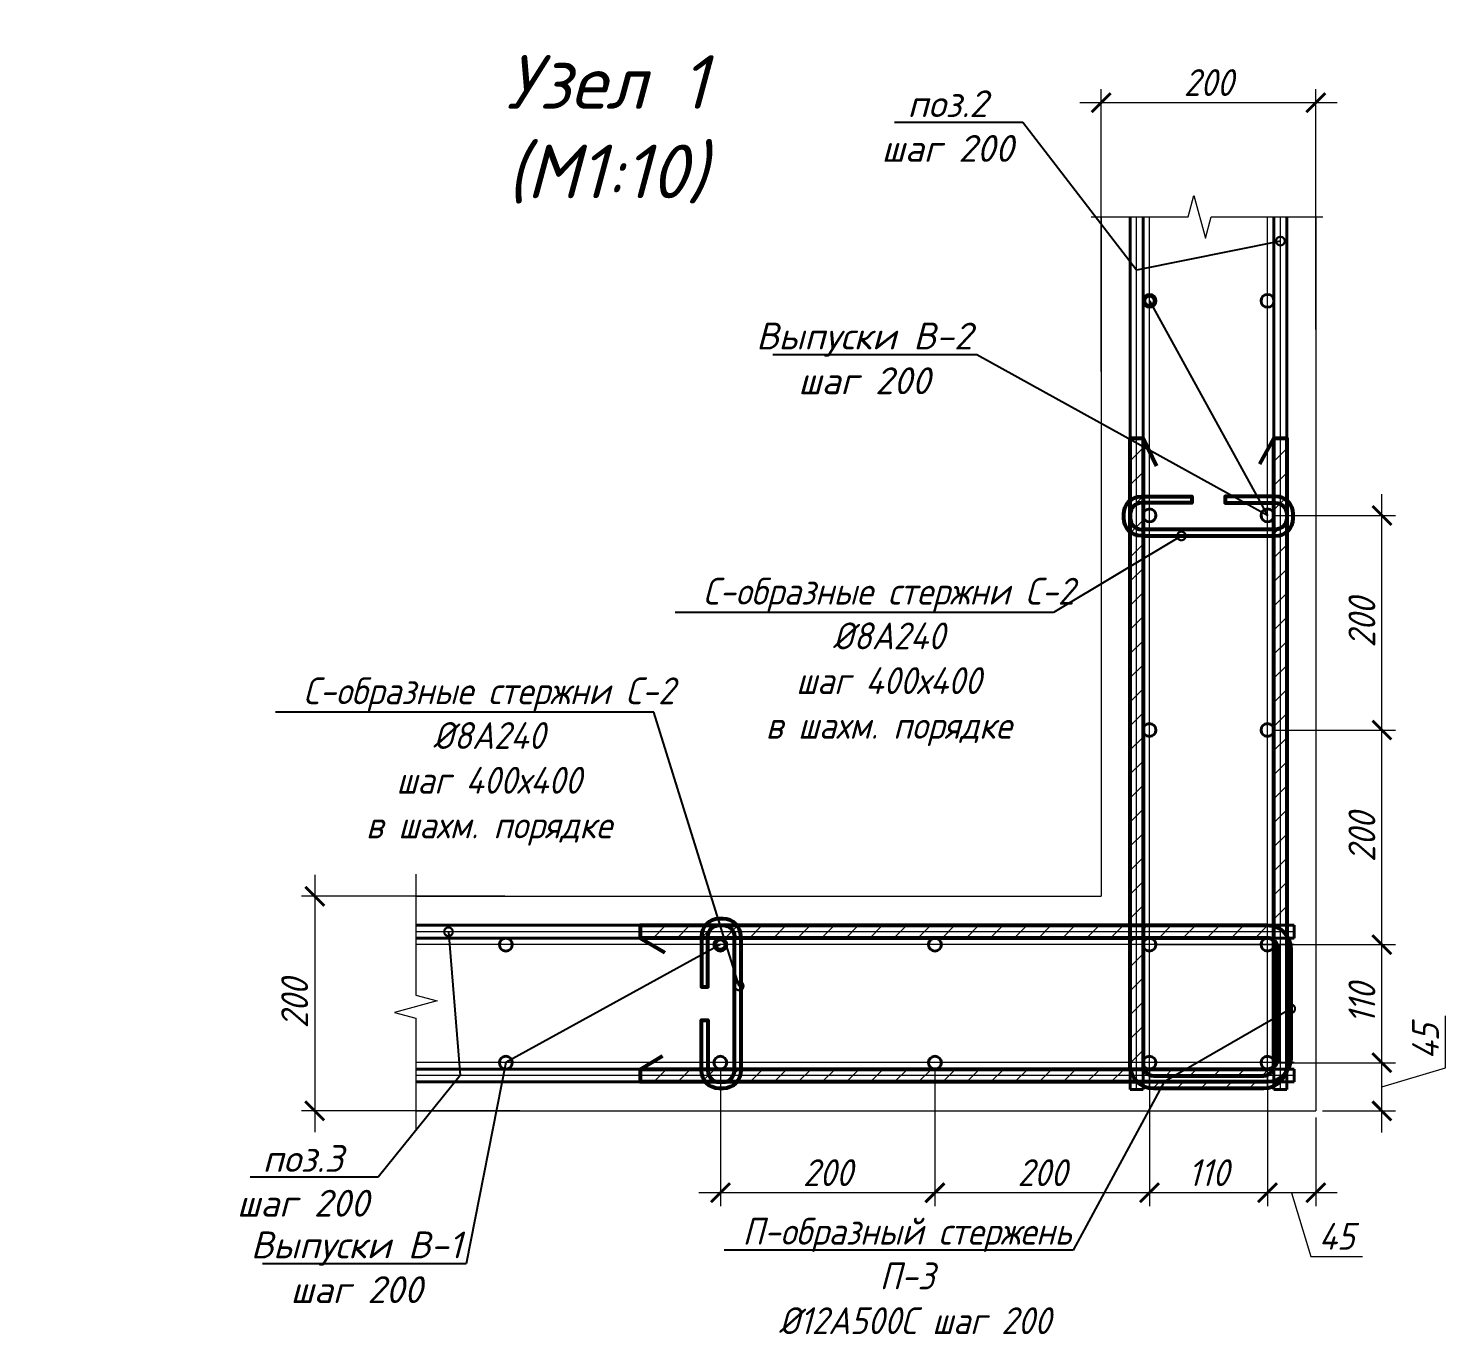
# Model space of a CAD drawing. Header units: millimetres. Extents: x 504091 to 2165846, y 135022 to 442887.
# Drawn here: x 1296245 to 1297566, y 236514 to 237739 of the extents above; entities that cross this region are included whole.
import ezdxf
from ezdxf import colors
from ezdxf.entities.mleader import LeaderData, LeaderLine
from ezdxf.math import Vec2, Vec3

# ---------------------------------------------------------------- set-up
doc = ezdxf.new("R2010")
doc.units = ezdxf.units.MM
doc.layers.get('Defpoints').update_dxf_attribs({"color": 255})
doc.layers.add('!Defpoints', color=255, linetype='Continuous', lineweight=5, plot=False)
doc.layers.add('PDF _Геометрия', color=7, linetype='Continuous')
doc.layers.add('SGRAND', color=7, linetype='Continuous')
for name, color, linetype, lineweight in [('Арматура 12', 26, 'Continuous', 50), ('Монолит тонкий', 204, 'Continuous', 9), ('Размер', 7, 'Continuous', 13), ('Размеры КР', 164, 'Continuous', 9)]:
    doc.layers.add(name, color=color, linetype=linetype, lineweight=lineweight)
doc.styles.add('GOST 2.304_new', font='isocpeur.ttf', dxfattribs={"width": 0.9, "oblique": 15})
doc.dimstyles.new('SPDS 1_10', dxfattribs={"dimscale": 10, "dimtxt": 2.5, "dimasz": 1.77, "dimexe": 1.25, "dimexo": 0.625, "dimtad": 1, "dimdec": 0, "dimrnd": 0.001, "dimtxsty": 'GOST 2.304_new', "dimblk": 'ARCHTICK', "dimcen": 2.5, "dimdle": 2, "dimclrt": 256, "dimadec": 0, "dimazin": 2, "dimtfac": 0.75, "dimtdec": 0, "dimtmove": 1, "dimatfit": 3, "dimfxl": 0, "dimtolj": 1, "dimlwd": 9, "dimlwe": 9, "dimarcsym": 0})

# ---------------------------------------------------------------- blocks, each defined once
blk = doc.blocks.new('_DotSmall')
at = {"color": 0, "linetype": 'ByBlock', "lineweight": 35, "const_width": 0.5}
blk.add_lwpolyline([(-0.0625, 0, 1), (0.0625, 0, 1)], format="xyb", close=True, dxfattribs=at)
blk = doc.blocks.new('_ArchTick')
at = {"color": 0, "linetype": 'ByBlock', "const_width": 0.15}
blk.add_lwpolyline([(-0.5, -0.5), (0.5, 0.5)], dxfattribs=at)
blk = doc.blocks.new('*D2975')
at = {"layer": 'Defpoints', "color": 0, "lineweight": 20, "transparency": 16777216}
for p in [(1297399.9, 236775.2), (1297506.6, 236775.2), (1297444.9, 236730.2)]:
    blk.add_point(p, dxfattribs=at)
at = {"layer": 'Размеры КР', "color": 0, "lineweight": 9, "transparency": 16777216}
for p, q in [((1297566, 236770.5), (1297566, 236819)), ((1297506.6, 236710.2), (1297506.6, 236795.2)), ((1297406.1, 236775.2), (1297519.1, 236775.2)), ((1297506.6, 236752.7), (1297566, 236770.5)), ((1297451.1, 236730.2), (1297519.1, 236730.2))]:
    blk.add_line(p, q, dxfattribs=at)
at = {"layer": 'Размеры КР', "color": 0, "lineweight": 9, "transparency": 16777216, "xscale": 17.7, "yscale": 17.7, "zscale": 17.7}
for p, rotation in [((1297506.6, 236775.2), 90), ((1297506.6, 236730.2), 270)]:
    blk.add_blockref('_ArchTick', p, dxfattribs=dict(at, rotation=rotation))
at = {"layer": 'Размеры КР', "lineweight": 20, "transparency": 16777216, "insert": (1297547.2, 236794.8), "char_height": 25, "attachment_point": 5, "rotation": 90, "style": 'GOST 2.304_new'}
blk.add_mtext('\\A1;45', dxfattribs=at)
blk = doc.blocks.new('*D2976')
at = {"layer": 'Defpoints', "color": 0, "lineweight": 20, "transparency": 16777216}
for p in [(1297289.9, 236885.2), (1297506.6, 236885.2), (1297399.9, 236775.2)]:
    blk.add_point(p, dxfattribs=at)
at = {"layer": 'Размеры КР', "color": 0, "lineweight": 9, "transparency": 16777216}
for p, q in [((1297506.6, 236755.2), (1297506.6, 236905.2)), ((1297296.1, 236885.2), (1297519.1, 236885.2)), ((1297406.1, 236775.2), (1297519.1, 236775.2))]:
    blk.add_line(p, q, dxfattribs=at)
at = {"layer": 'Размеры КР', "color": 0, "lineweight": 9, "transparency": 16777216, "xscale": 17.7, "yscale": 17.7, "zscale": 17.7}
for p, rotation in [((1297506.6, 236885.2), 90), ((1297506.6, 236775.2), 270)]:
    blk.add_blockref('_ArchTick', p, dxfattribs=dict(at, rotation=rotation))
at = {"layer": 'Размеры КР', "lineweight": 20, "transparency": 16777216, "insert": (1297487.9, 236830.2), "char_height": 25, "attachment_point": 5, "rotation": 90, "style": 'GOST 2.304_new'}
blk.add_mtext('\\A1;110', dxfattribs=at)
blk = doc.blocks.new('*D2977')
at = {"layer": 'Defpoints', "color": 0, "lineweight": 20, "transparency": 16777216}
for p in [(1297399.9, 237085.2), (1297506.6, 237085.2), (1297289.9, 236885.2)]:
    blk.add_point(p, dxfattribs=at)
at = {"layer": 'Размеры КР', "color": 0, "lineweight": 9, "transparency": 16777216}
for p, q in [((1297506.6, 236865.2), (1297506.6, 237105.2)), ((1297406.2, 237085.2), (1297519.1, 237085.2)), ((1297296.1, 236885.2), (1297519.1, 236885.2))]:
    blk.add_line(p, q, dxfattribs=at)
at = {"layer": 'Размеры КР', "color": 0, "lineweight": 9, "transparency": 16777216, "xscale": 17.7, "yscale": 17.7, "zscale": 17.7}
for p, rotation in [((1297506.6, 237085.2), 90), ((1297506.6, 236885.2), 270)]:
    blk.add_blockref('_ArchTick', p, dxfattribs=dict(at, rotation=rotation))
at = {"layer": 'Размеры КР', "lineweight": 20, "transparency": 16777216, "insert": (1297487.9, 236985.2), "char_height": 25, "attachment_point": 5, "rotation": 90, "style": 'GOST 2.304_new'}
blk.add_mtext('\\A1;200', dxfattribs=at)
blk = doc.blocks.new('*D2978')
at = {"layer": 'Defpoints', "color": 0, "lineweight": 20, "transparency": 16777216}
for p in [(1297399.9, 237285.2), (1297506.6, 237285.2), (1297399.9, 237085.2)]:
    blk.add_point(p, dxfattribs=at)
at = {"layer": 'Размеры КР', "color": 0, "lineweight": 9, "transparency": 16777216}
for p, q in [((1297506.6, 237065.2), (1297506.6, 237305.2)), ((1297406.2, 237285.2), (1297519.1, 237285.2)), ((1297406.2, 237085.2), (1297519.1, 237085.2))]:
    blk.add_line(p, q, dxfattribs=at)
at = {"layer": 'Размеры КР', "color": 0, "lineweight": 9, "transparency": 16777216, "xscale": 17.7, "yscale": 17.7, "zscale": 17.7}
for p, rotation in [((1297506.6, 237285.2), 90), ((1297506.6, 237085.2), 270)]:
    blk.add_blockref('_ArchTick', p, dxfattribs=dict(at, rotation=rotation))
at = {"layer": 'Размеры КР', "lineweight": 20, "transparency": 16777216, "insert": (1297487.9, 237185.2), "char_height": 25, "attachment_point": 5, "rotation": 90, "style": 'GOST 2.304_new'}
blk.add_mtext('\\A1;200', dxfattribs=at)
blk = doc.blocks.new('*D2979')
at = {"layer": 'Defpoints', "color": 0, "lineweight": 20, "transparency": 16777216}
for p in [(1297399.9, 236775.2), (1297444.9, 236730.2), (1297399.9, 236654)]:
    blk.add_point(p, dxfattribs=at)
at = {"layer": 'Размеры КР', "color": 0, "lineweight": 9, "transparency": 16777216}
for p, q in [((1297399.9, 236769), (1297399.9, 236641.5)), ((1297444.9, 236724), (1297444.9, 236641.5)), ((1297464.9, 236654), (1297379.9, 236654)), ((1297422.4, 236654), (1297440.2, 236594.6)), ((1297440.2, 236594.6), (1297488.6, 236594.6))]:
    blk.add_line(p, q, dxfattribs=at)
at = {"layer": 'Размеры КР', "color": 0, "lineweight": 9, "transparency": 16777216, "xscale": 17.7, "yscale": 17.7, "zscale": 17.7, "rotation": 180}
blk.add_blockref('_ArchTick', (1297399.9, 236654), dxfattribs=at)
at = {"layer": 'Размеры КР', "color": 0, "lineweight": 9, "transparency": 16777216, "xscale": 17.7, "yscale": 17.7, "zscale": 17.7}
blk.add_blockref('_ArchTick', (1297444.9, 236654), dxfattribs=at)
at = {"layer": 'Размеры КР', "lineweight": 20, "transparency": 16777216, "insert": (1297464.4, 236613.4), "char_height": 25, "attachment_point": 5, "style": 'GOST 2.304_new'}
blk.add_mtext('\\A1;45', dxfattribs=at)
blk = doc.blocks.new('*D2980')
at = {"layer": 'Defpoints', "color": 0, "lineweight": 20, "transparency": 16777216}
for p in [(1297289.9, 236775.2), (1297399.9, 236775.2), (1297289.9, 236654)]:
    blk.add_point(p, dxfattribs=at)
at = {"layer": 'Размеры КР', "color": 0, "lineweight": 9, "transparency": 16777216}
for p, q in [((1297289.9, 236769), (1297289.9, 236641.5)), ((1297399.9, 236769), (1297399.9, 236641.5)), ((1297419.9, 236654), (1297269.9, 236654))]:
    blk.add_line(p, q, dxfattribs=at)
at = {"layer": 'Размеры КР', "color": 0, "lineweight": 9, "transparency": 16777216, "xscale": 17.7, "yscale": 17.7, "zscale": 17.7, "rotation": 180}
blk.add_blockref('_ArchTick', (1297289.9, 236654), dxfattribs=at)
at = {"layer": 'Размеры КР', "color": 0, "lineweight": 9, "transparency": 16777216, "xscale": 17.7, "yscale": 17.7, "zscale": 17.7}
blk.add_blockref('_ArchTick', (1297399.9, 236654), dxfattribs=at)
at = {"layer": 'Размеры КР', "lineweight": 20, "transparency": 16777216, "insert": (1297344.9, 236672.7), "char_height": 25, "attachment_point": 5, "style": 'GOST 2.304_new'}
blk.add_mtext('\\A1;110', dxfattribs=at)
blk = doc.blocks.new('*D2981')
at = {"layer": 'Defpoints', "color": 0, "lineweight": 20, "transparency": 16777216}
for p in [(1297089.9, 236775.2), (1297289.9, 236775.2), (1297089.9, 236654)]:
    blk.add_point(p, dxfattribs=at)
at = {"layer": 'Размеры КР', "color": 0, "lineweight": 9, "transparency": 16777216}
for p, q in [((1297089.9, 236769), (1297089.9, 236641.5)), ((1297289.9, 236769), (1297289.9, 236641.5)), ((1297309.9, 236654), (1297069.9, 236654))]:
    blk.add_line(p, q, dxfattribs=at)
at = {"layer": 'Размеры КР', "color": 0, "lineweight": 9, "transparency": 16777216, "xscale": 17.7, "yscale": 17.7, "zscale": 17.7, "rotation": 180}
blk.add_blockref('_ArchTick', (1297089.9, 236654), dxfattribs=at)
at = {"layer": 'Размеры КР', "color": 0, "lineweight": 9, "transparency": 16777216, "xscale": 17.7, "yscale": 17.7, "zscale": 17.7}
blk.add_blockref('_ArchTick', (1297289.9, 236654), dxfattribs=at)
at = {"layer": 'Размеры КР', "lineweight": 20, "transparency": 16777216, "insert": (1297189.9, 236672.7), "char_height": 25, "attachment_point": 5, "style": 'GOST 2.304_new'}
blk.add_mtext('\\A1;200', dxfattribs=at)
blk = doc.blocks.new('*D2982')
at = {"layer": 'Defpoints', "color": 0, "lineweight": 20, "transparency": 16777216}
for p in [(1296889.9, 236775.2), (1297089.9, 236775.2), (1296889.9, 236654)]:
    blk.add_point(p, dxfattribs=at)
at = {"layer": 'Размеры КР', "color": 0, "lineweight": 9, "transparency": 16777216}
for p, q in [((1296889.9, 236769), (1296889.9, 236641.5)), ((1297089.9, 236769), (1297089.9, 236641.5)), ((1297109.9, 236654), (1296869.9, 236654))]:
    blk.add_line(p, q, dxfattribs=at)
at = {"layer": 'Размеры КР', "color": 0, "lineweight": 9, "transparency": 16777216, "xscale": 17.7, "yscale": 17.7, "zscale": 17.7, "rotation": 180}
blk.add_blockref('_ArchTick', (1296889.9, 236654), dxfattribs=at)
at = {"layer": 'Размеры КР', "color": 0, "lineweight": 9, "transparency": 16777216, "xscale": 17.7, "yscale": 17.7, "zscale": 17.7}
blk.add_blockref('_ArchTick', (1297089.9, 236654), dxfattribs=at)
at = {"layer": 'Размеры КР', "lineweight": 20, "transparency": 16777216, "insert": (1296989.9, 236672.7), "char_height": 25, "attachment_point": 5, "style": 'GOST 2.304_new'}
blk.add_mtext('\\A1;200', dxfattribs=at)
blk = doc.blocks.new('*D2983')
at = {"layer": 'Defpoints', "color": 0, "lineweight": 20, "transparency": 16777216}
for p in [(1297444.9, 237670), (1297444.9, 237452.2), (1297244.9, 237413.2)]:
    blk.add_point(p, dxfattribs=at)
at = {"layer": 'Размеры КР', "color": 0, "lineweight": 9, "transparency": 16777216}
for p, q in [((1297244.9, 237419.5), (1297244.9, 237682.5)), ((1297444.9, 237458.4), (1297444.9, 237682.5)), ((1297224.9, 237670), (1297464.9, 237670))]:
    blk.add_line(p, q, dxfattribs=at)
at = {"layer": 'Размеры КР', "color": 0, "lineweight": 9, "transparency": 16777216, "xscale": 17.7, "yscale": 17.7, "zscale": 17.7, "rotation": 180}
blk.add_blockref('_ArchTick', (1297244.9, 237670), dxfattribs=at)
at = {"layer": 'Размеры КР', "color": 0, "lineweight": 9, "transparency": 16777216, "xscale": 17.7, "yscale": 17.7, "zscale": 17.7}
blk.add_blockref('_ArchTick', (1297444.9, 237670), dxfattribs=at)
at = {"layer": 'Размеры КР', "lineweight": 20, "transparency": 16777216, "insert": (1297344.9, 237688.7), "char_height": 25, "attachment_point": 5, "style": 'GOST 2.304_new'}
blk.add_mtext('\\A1;200', dxfattribs=at)
blk = doc.blocks.new('*D2984')
at = {"layer": 'Defpoints', "color": 0, "lineweight": 20, "transparency": 16777216}
for p in [(1296695.1, 236930.3), (1296511.8, 236730.3), (1296709.2, 236730.3)]:
    blk.add_point(p, dxfattribs=at)
at = {"layer": 'Размеры КР', "color": 0, "lineweight": 9, "transparency": 16777216}
for p, q in [((1296511.8, 236950.3), (1296511.8, 236710.3)), ((1296688.9, 236930.3), (1296499.3, 236930.3)), ((1296702.9, 236730.3), (1296499.3, 236730.3))]:
    blk.add_line(p, q, dxfattribs=at)
at = {"layer": 'Размеры КР', "color": 0, "lineweight": 9, "transparency": 16777216, "xscale": 17.7, "yscale": 17.7, "zscale": 17.7}
for p, rotation in [((1296511.8, 236930.3), 90), ((1296511.8, 236730.3), 270)]:
    blk.add_blockref('_ArchTick', p, dxfattribs=dict(at, rotation=rotation))
at = {"layer": 'Размеры КР', "lineweight": 20, "transparency": 16777216, "insert": (1296493, 236830.3), "char_height": 25, "attachment_point": 5, "rotation": 90, "style": 'GOST 2.304_new'}
blk.add_mtext('\\A1;200', dxfattribs=at)

msp = doc.modelspace()

# ---------------------------------------------------------------- hatches: boundary and pattern name
at = {"layer": 'SGRAND', "lineweight": 20}
h = msp.add_hatch(dxfattribs=at)
h.set_pattern_fill('ANSI31', color=256, scale=5)
h.set_pattern_definition([(45, (392052.038, -2940.684), (-11.22532015, 11.22532015), [])])
edge = h.paths.add_edge_path()
edge.add_arc((1297399.7134, 236881.4038), 9.9, 360, 450)
edge.add_line((1297399.7134, 236891.3038), (1296815.5113, 236891.3038))
edge.add_line((1296815.5113, 236891.3038), (1296815.5113, 236903.3038))
edge.add_line((1296815.5113, 236903.3038), (1297399.7134, 236903.3038))
edge.add_arc((1297399.7134, 236881.4038), 21.9, 0, 90, ccw=False)
edge.add_line((1297421.6134, 236881.4038), (1297421.6134, 236779.1361))
edge.add_arc((1297399.7134, 236779.1361), 21.9, -90, 0, ccw=False)
edge.add_line((1297399.7134, 236757.2361), (1296815.5113, 236757.2361))
edge.add_line((1296815.5113, 236757.2361), (1296815.5113, 236769.2361))
edge.add_line((1296815.5113, 236769.2361), (1297399.7134, 236769.2361))
edge.add_arc((1297399.7134, 236779.1361), 9.9, 270, 360)
edge.add_line((1297409.6134, 236779.1361), (1297409.6134, 236881.4038))
edge = h.paths.add_edge_path()
edge.add_arc((1297396.0724, 236772.9421), 9.9, 270, 360)
edge.add_line((1297405.9724, 236772.9421), (1297405.9724, 237357.1442))
edge.add_line((1297405.9724, 237357.1442), (1297417.9724, 237357.1442))
edge.add_line((1297417.9724, 237357.1442), (1297417.9724, 236772.9421))
edge.add_arc((1297396.0724, 236772.9421), 21.9, 270, 360, ccw=False)
edge.add_line((1297396.0724, 236751.0421), (1297293.8047, 236751.0421))
edge.add_arc((1297293.8047, 236772.9421), 21.9, 180, 270, ccw=False)
edge.add_line((1297271.9047, 236772.9421), (1297271.9047, 237357.1442))
edge.add_line((1297271.9047, 237357.1442), (1297283.9047, 237357.1442))
edge.add_line((1297283.9047, 237357.1442), (1297283.9047, 236772.9421))
edge.add_arc((1297293.8047, 236772.9421), 9.9, 180, 270)
edge.add_line((1297293.8047, 236763.0421), (1297396.0724, 236763.0421))

# ---------------------------------------------------------------- linework, layer by layer
at = {"layer": '!Defpoints', "lineweight": 15, "ltscale": 100}
for p, q in [((1297277.8802, 236750.2496), (1297277.9463, 237563.4204)), ((1297289.8802, 236750.2487), (1297289.9463, 237563.4204)), ((1297399.8802, 236750.2397), (1297399.9463, 237563.4204)), ((1297411.8802, 236750.2388), (1297411.9463, 237563.4204)), ((1297424.8786, 236897.2361), (1296605.8558, 236897.2361)), ((1297424.8786, 236885.2361), (1296605.8558, 236885.2361)), ((1297424.8786, 236775.2361), (1296605.8558, 236775.2361)), ((1297424.8786, 236763.2361), (1296605.8558, 236763.2361))]:
    msp.add_line(p, q, dxfattribs=at)
at = {"layer": 'PDF _Геометрия', "lineweight": 9}
for points in [[(1297235.6347, 237563.4204), (1297325.9148, 237563.4204), (1297331.2045, 237583.5216), (1297341.9957, 237543.5307), (1297347.2855, 237563.4204), (1297451.3505, 237563.4204)], [(1296605.8558, 236950.8596), (1296605.8558, 236838.0882), (1296625.957, 236832.7984), (1296585.9661, 236822.0072), (1296605.8558, 236816.7174), (1296605.8558, 236712.6524)]]:
    msp.add_lwpolyline(points, dxfattribs=at)
at = {"layer": 'Арматура 12', "lineweight": 53, "ltscale": 20}
for p, q in [((1297283.9047, 237357.1442), (1297296.5289, 237331.6126)), ((1297405.9724, 237357.1442), (1297392.4239, 237333.0434)), ((1297283.9221, 237266.0991), (1297405.4221, 237266.0892)), ((1297405.4226, 237272.0892), (1297283.9226, 237272.0991)), ((1296815.5113, 236891.3038), (1296838.0503, 236877.8385)), ((1296903.0287, 236769.7361), (1296903.0287, 236891.2361)), ((1296909.0287, 236891.2361), (1296909.0287, 236769.7361)), ((1296815.5113, 236769.2361), (1296835.8494, 236781.6595))]:
    msp.add_line(p, q, dxfattribs=at)
for points in [[(1297396.0724, 236763.0421, 0.414213562), (1297405.9724, 236772.9421), (1297405.9724, 237357.1442), (1297417.9724, 237357.1442), (1297417.9724, 236772.9421, -0.414213562), (1297396.0724, 236751.0421), (1297293.8047, 236751.0421, -0.414213562), (1297271.9047, 236772.9421), (1297271.9047, 237357.1442), (1297283.9047, 237357.1442), (1297283.9047, 236772.9421, 0.414213562), (1297293.8047, 236763.0421)], [(1297409.6134, 236881.4038, 0.414213562), (1297399.7134, 236891.3038), (1296815.5113, 236891.3038), (1296815.5113, 236903.3038), (1297399.7134, 236903.3038, -0.414213562), (1297421.6134, 236881.4038), (1297421.6134, 236779.1361, -0.414213562), (1297399.7134, 236757.2361), (1296815.5113, 236757.2361), (1296815.5113, 236769.2361), (1297399.7134, 236769.2361, 0.414213562), (1297409.6134, 236779.1361)]]:
    msp.add_lwpolyline(points, format="xyb", close=True, dxfattribs=at)
for points in [[(1297284.1783, 237266.099), (1297282.4221, 237266.0992, -0.414213562), (1297265.9235, 237282.6005), (1297265.9238, 237286.4458, -0.414213562), (1297282.4251, 237302.9445), (1297329.355, 237302.9406), (1297329.3545, 237296.9406), (1297282.4246, 237296.9445, 0.414213562), (1297271.9238, 237286.4453), (1297271.9235, 237282.6, 0.414213562), (1297282.4226, 237272.0992), (1297284.1787, 237272.099)], [(1297405.666, 237266.0892), (1297407.4221, 237266.089, 0.414213562), (1297423.9235, 237282.5877), (1297423.9238, 237286.433, 0.414213562), (1297407.4251, 237302.9343), (1297360.4952, 237302.9381), (1297360.4947, 237296.9381), (1297407.4246, 237296.9343, -0.414213562), (1297417.9238, 237286.4335), (1297417.9235, 237282.5882, -0.414213562), (1297407.4226, 237272.089), (1297405.6665, 237272.0892)], [(1296909.0287, 236890.9799), (1296909.0287, 236892.7361, 0.414213562), (1296892.5287, 236909.2361), (1296888.6834, 236909.2361, 0.414213562), (1296872.1834, 236892.7361), (1296872.1834, 236845.8062), (1296878.1834, 236845.8062), (1296878.1834, 236892.7361, -0.414213562), (1296888.6834, 236903.2361), (1296892.5287, 236903.2361, -0.414213562), (1296903.0287, 236892.7361), (1296903.0287, 236890.9799)], [(1296909.0287, 236769.4922), (1296909.0287, 236767.7361, -0.414213562), (1296892.5287, 236751.2361), (1296888.6834, 236751.2361, -0.414213562), (1296872.1834, 236767.7361), (1296872.1834, 236814.666), (1296878.1834, 236814.666), (1296878.1834, 236767.7361, 0.414213562), (1296888.6834, 236757.2361), (1296892.5287, 236757.2361, 0.414213562), (1296903.0287, 236767.7361), (1296903.0287, 236769.4922)]]:
    msp.add_lwpolyline(points, format="xyb", dxfattribs=at)
at = {"layer": 'Монолит тонкий', "lineweight": 15, "ltscale": 100}
for p, q in [((1297244.8786, 237563.4204), (1297244.8786, 236930.2523)), ((1297444.8786, 237563.4204), (1297444.8786, 236730.2361)), ((1296605.8558, 236930.3042), (1297244.8786, 236930.2523)), ((1296605.8558, 236730.3042), (1297444.8786, 236730.2361))]:
    msp.add_line(p, q, dxfattribs=at)
at = {"layer": 'Размеры КР', "lineweight": 40}
for p, q in [((1297271.8802, 236750.2501), (1297271.9463, 237563.4204)), ((1297283.8802, 236750.2492), (1297283.9463, 237563.4204)), ((1297405.8802, 236750.2392), (1297405.9463, 237563.4204)), ((1297417.8802, 236750.2383), (1297417.9463, 237563.4204)), ((1297424.8786, 236903.2361), (1296605.8558, 236903.2361)), ((1297424.8786, 236891.2361), (1297424.8786, 236903.2361)), ((1297424.8786, 236891.2361), (1296605.8558, 236891.2361)), ((1297424.8786, 236769.2361), (1296605.8558, 236769.2361)), ((1297424.8786, 236757.2361), (1297424.8786, 236769.2361)), ((1297424.8786, 236757.2361), (1296605.8558, 236757.2361)), ((1297271.8802, 236750.2501), (1297283.8802, 236750.2492)), ((1297405.8802, 236750.2392), (1297417.8802, 236750.2383))]:
    msp.add_line(p, q, dxfattribs=at)
for centre in [(1297289.9399, 237485.2487), (1297399.9399, 237485.2397), (1297289.9237, 237285.2487), (1297399.9237, 237285.2397), (1297289.9074, 237085.2487), (1297399.9074, 237085.2397), (1296689.8786, 236885.2361), (1296889.8786, 236885.2361), (1297089.8786, 236885.2361), (1297289.8786, 236885.2361), (1297289.8912, 236885.2487), (1297399.8786, 236885.2361), (1297399.8912, 236885.2397), (1296689.8786, 236775.2361), (1296889.8786, 236775.2361), (1297089.8786, 236775.2361), (1297289.8786, 236775.2361), (1297289.8823, 236775.2487), (1297399.8786, 236775.2361), (1297399.8823, 236775.2397)]:
    msp.add_circle(centre, 6, dxfattribs=at)

# ---------------------------------------------------------------- texts
at = {"layer": 'Размер', "ltscale": 20, "insert": (1296783.9284, 237714.2016), "char_height": 50, "width": 511.854399, "attachment_point": 2, "style": 'GOST 2.304_new', "bg_fill": 2}
msp.add_mtext('\\A1;{\\W1;Узел 1\\P(М1:10)}', dxfattribs=at)

# ---------------------------------------------------------------- dimensions: what is measured, and where the dimension line sits
at = {"layer": 'Размеры КР', "lineweight": 20}
for base, p1, p2, picture, middle in [((1297444.8786, 237669.98), (1297244.8786, 237413.2399), (1297444.8786, 237452.1563), '*D2983', (1297344.8786, 237688.73)), ((1296889.8786, 236653.9761), (1297089.8786, 236775.2361), (1296889.8786, 236775.2361), '*D2982', (1296989.8786, 236672.7261)), ((1297089.8786, 236653.9761), (1297289.8823, 236775.2487), (1297089.8786, 236775.2361), '*D2981', (1297189.8804, 236672.7261)), ((1297289.8823, 236653.9761), (1297399.8786, 236775.2361), (1297289.8823, 236775.2487), '*D2980', (1297344.8804, 236672.7261)), ((1297399.8786, 236653.9761), (1297444.8786, 236730.2361), (1297399.8786, 236775.2361), '*D2979', (1297446.4411, 236613.3511))]:
    dim = msp.add_linear_dim(base=base, p1=p1, p2=p2, dimstyle='SPDS 1_10', dxfattribs=at)
    dim.commit()
    dim.dimension.update_dxf_attribs({"geometry": picture, "text_midpoint": middle})
for base, p1, p2, picture, middle in [((1297506.6169, 237285.2397), (1297399.9074, 237085.2397), (1297399.9237, 237285.2397), '*D2978', (1297487.8669, 237185.2397)), ((1297506.6169, 237085.2397), (1297289.8912, 236885.2487), (1297399.9074, 237085.2397), '*D2977', (1297487.8669, 236985.2442)), ((1296511.7832, 236730.2958), (1296695.139, 236930.297), (1296709.153, 236730.2958), '*D2984', (1296493.0332, 236830.2964)), ((1297506.6169, 236885.2487), (1297399.8786, 236775.2361), (1297289.8912, 236885.2487), '*D2976', (1297487.8669, 236830.2424)), ((1297506.6169, 236775.2361), (1297444.8786, 236730.2361), (1297399.8786, 236775.2361), '*D2975', (1297547.2419, 236776.7986))]:
    dim = msp.add_linear_dim(base=base, p1=p1, p2=p2, angle=90, dimstyle='SPDS 1_10', dxfattribs=at)
    dim.commit()
    dim.dimension.update_dxf_attribs({"geometry": picture, "text_midpoint": middle})

# ---------------------------------------------------------------- leaders
at = {"layer": 'Размер', "ltscale": 20}
ml = msp.add_multileader_mtext('Standard', dxfattribs=at)
ml.set_content('\\A1;{\\W1;Выпуски В-2\\Pшаг 200}', color=256, style='GOST 2.304_new')
ml.set_leader_properties()
ml.set_arrow_properties(name='DOTSMALL')
ml.build(insert=Vec2(0, 0))
ml.multileader.update_dxf_attribs({"text_left_attachment_type": 6, "text_right_attachment_type": 6, "dogleg_length": 3.2, "arrow_head_size": 16})
ctx = ml.context
ctx.base_point, ctx.char_height, ctx.arrow_head_size, ctx.landing_gap_size, ctx.plane_origin = Vec3(1296922.2592, 237434.9308), 25, 16, 0, Vec3(1343237.7979, 528184.1992)
ctx.left_attachment, ctx.right_attachment, ctx.text_align_type = 6, 6, 1
notes = []
notes.append((ctx, [(1, (1, 1, 0), (1297128.8567, 237434.9308), (-1, 0), 3.2, [(1, [(1297289.9399, 237485.2487), (1297399.9237, 237285.2397)], 0, [])])]))
ctx.mtext.insert, ctx.mtext.width, ctx.mtext.alignment, ctx.mtext.flow_direction = Vec3(1297023.958, 237464.9308), 511.854399, 2, 5
ml = msp.add_multileader_mtext('Standard', dxfattribs=at)
ml.set_content('\\A1;С-образные стержни С-2 %%C8А240\\Pшаг 400х400\\Pв шахм. порядке ', color=256, style='GOST 2.304_new')
ml.set_leader_properties()
ml.set_arrow_properties(name='DOTSMALL')
ml.build(insert=Vec2(0, 0))
ml.multileader.update_dxf_attribs({"text_left_attachment_type": 6, "text_right_attachment_type": 6, "dogleg_length": 3.2, "arrow_head_size": 16})
ctx = ml.context
ctx.base_point, ctx.char_height, ctx.arrow_head_size, ctx.landing_gap_size, ctx.plane_origin = Vec3(1296896.2257, 237194.623), 25, 16, 0, Vec3(1294965.2034, 267220.9238)
ctx.left_attachment, ctx.right_attachment, ctx.text_align_type = 6, 6, 1
notes.append((ctx, [(0, (1, 1, 0), (1297200.368, 237194.623), (-1, 0), 3.2, [(1, [(1297319.6664, 237266.0962)], 0, [])])]))
ctx.mtext.insert, ctx.mtext.rotation, ctx.mtext.width, ctx.mtext.defined_height, ctx.mtext.alignment, ctx.mtext.flow_direction = Vec3(1297046.6968, 237227.123), 6.283185307, 345.885042, 57.9167, 2, 5
ml = msp.add_multileader_mtext('Standard', dxfattribs=at)
ml.set_content('\\A1;С-образные стержни С-2 %%C8А240\\Pшаг 400х400\\Pв шахм. порядке ', color=256, style='GOST 2.304_new')
ml.set_leader_properties()
ml.set_arrow_properties(name='DOTSMALL')
ml.build(insert=Vec2(0, 0))
ml.multileader.update_dxf_attribs({"text_left_attachment_type": 6, "text_right_attachment_type": 6, "dogleg_length": 3.2, "arrow_head_size": 16})
ctx = ml.context
ctx.base_point, ctx.char_height, ctx.arrow_head_size, ctx.landing_gap_size, ctx.plane_origin = Vec3(1296523.5913, 237101.7826), 25, 16, 0, Vec3(1294592.569, 267128.0834)
ctx.left_attachment, ctx.right_attachment, ctx.text_align_type = 6, 6, 1
notes.append((ctx, [(0, (1, 1, 0), (1296827.7336, 237101.7826), (-1, 0), 3.2, [(1, [(1296907.4298, 236846.6605)], 0, [])])]))
ctx.mtext.insert, ctx.mtext.rotation, ctx.mtext.width, ctx.mtext.defined_height, ctx.mtext.alignment, ctx.mtext.flow_direction = Vec3(1296674.0624, 237134.2826), 6.283185307, 345.885042, 57.9167, 2, 5
ml = msp.add_multileader_mtext('Standard', dxfattribs=at)
ml.set_content('\\A1;{\\W1;поз.3\\Pшаг 200}', color=256, style='GOST 2.304_new')
ml.set_leader_properties()
ml.set_arrow_properties(name='DOTSMALL')
ml.build(insert=Vec2(0, 0))
ml.multileader.update_dxf_attribs({"text_left_attachment_type": 6, "text_right_attachment_type": 6, "dogleg_length": 3.2, "arrow_head_size": 16})
ctx = ml.context
ctx.base_point, ctx.char_height, ctx.arrow_head_size, ctx.landing_gap_size, ctx.plane_origin = Vec3(1296433.7488, 236668.4019), 25, 16, 0, Vec3(1342474.7634, 527547.8425)
ctx.left_attachment, ctx.right_attachment, ctx.text_align_type = 6, 6, 1
notes.append((ctx, [(1, (1, 1, 0), (1296570.8366, 236668.4019), (-1, 0), 3.2, [(1, [(1296636.4233, 236897.2361), (1296647.3799, 236763.2361)], 0, [])])]))
ctx.mtext.insert, ctx.mtext.width, ctx.mtext.alignment, ctx.mtext.flow_direction = Vec3(1296500.6927, 236698.4019), 511.854399, 2, 5
ml = msp.add_multileader_mtext('Standard', dxfattribs=at)
ml.set_content('\\A1;{\\W1;Выпуски В-1\\Pшаг 200}', color=256, style='GOST 2.304_new')
ml.set_leader_properties()
ml.set_arrow_properties(name='DOTSMALL')
ml.build(insert=Vec2(0, 0))
ml.multileader.update_dxf_attribs({"text_left_attachment_type": 6, "text_right_attachment_type": 6, "dogleg_length": 3.2, "arrow_head_size": 16})
ctx = ml.context
ctx.base_point, ctx.char_height, ctx.arrow_head_size, ctx.landing_gap_size, ctx.plane_origin = Vec3(1296451.412, 236587.8531), 25, 16, 0, Vec3(1342346.8823, 527482.5766)
ctx.left_attachment, ctx.right_attachment, ctx.text_align_type = 6, 6, 1
notes.append((ctx, [(1, (1, 1, 0), (1296653.0095, 236587.8531), (-1, 0), 3.2, [(1, [(1296889.8786, 236885.2361), (1296689.8786, 236775.2361)], 0, [])])]))
ctx.mtext.insert, ctx.mtext.width, ctx.mtext.alignment, ctx.mtext.flow_direction = Vec3(1296550.6107, 236617.8531), 511.854399, 2, 5
ml = msp.add_multileader_mtext('Standard', dxfattribs=at)
ml.set_content('\\A1;П-образный стержень П-3\\P %%C12А500С шаг 200', color=256, style='GOST 2.304_new')
ml.set_leader_properties()
ml.set_arrow_properties(name='DOTSMALL')
ml.build(insert=Vec2(0, 0))
ml.multileader.update_dxf_attribs({"text_left_attachment_type": 6, "text_right_attachment_type": 6, "arrow_head_size": 16})
ctx = ml.context
ctx.base_point, ctx.char_height, ctx.arrow_head_size, ctx.landing_gap_size, ctx.plane_origin = Vec3(1296912.1424, 236600.572), 25, 16, 0, Vec3(1296525.9633, 248974.1184)
ctx.left_attachment, ctx.right_attachment, ctx.text_align_type = 6, 6, 1
notes.append((ctx, [(0, (1, 1, 0), (1297218.836, 236600.572), (-1, 0), 3.2, [(0, [(1297421.6134, 236825.4991), (1297303.467, 236757.2361)], 0, [])])]))
ctx.mtext.insert, ctx.mtext.rotation, ctx.mtext.width, ctx.mtext.alignment, ctx.mtext.flow_direction = Vec3(1297063.8892, 236630.572), 6.283185307, 319.103181, 2, 5
for ctx, leaders in notes:
    for number, flags, end, landing, length, lines in leaders:
        leader = LeaderData()
        leader.index, (leader.has_last_leader_line, leader.has_dogleg_vector, leader.attachment_direction) = number, flags
        leader.last_leader_point, leader.dogleg_vector, leader.dogleg_length = Vec3(end), Vec3(landing), length
        for number, points, colour, breaks in lines:
            line = LeaderLine()
            line.index, line.vertices, line.color, line.breaks = number, Vec3.list(points), colors.encode_raw_color(colour), breaks
            leader.lines.append(line)
        ctx.leaders.append(leader)

# ---------------------------------------------------------------- next in the draw order: leaders
ml = msp.add_multileader_mtext('Standard', dxfattribs=at)
ml.set_content('\\A1;{\\W1;поз.2\\Pшаг 200}', color=256, style='GOST 2.304_new')
ml.set_leader_properties()
ml.set_arrow_properties(name='DOTSMALL')
ml.build(insert=Vec2(0, 0))
ml.multileader.update_dxf_attribs({"text_left_attachment_type": 6, "text_right_attachment_type": 6, "dogleg_length": 3.2, "arrow_head_size": 16})
ctx = ml.context
ctx.base_point, ctx.char_height, ctx.arrow_head_size, ctx.landing_gap_size, ctx.plane_origin = Vec3(1297034.6375, 237651.4806), 25, 16, 0, Vec3(1343310.695, 528641.5001)
ctx.left_attachment, ctx.right_attachment, ctx.text_align_type = 6, 6, 1
notes = []
notes.append((ctx, [(1, (1, 1, 0), (1297171.7254, 237651.4806), (-1, 0), 3.2, [(1, [(1297411.9444, 237540.9306), (1297277.9422, 237513.9163)], 0, [])])]))
ctx.mtext.insert, ctx.mtext.width, ctx.mtext.alignment, ctx.mtext.flow_direction = Vec3(1297101.5815, 237681.4806), 511.854399, 2, 5
for ctx, leaders in notes:
    for number, flags, end, landing, length, lines in leaders:
        leader = LeaderData()
        leader.index, (leader.has_last_leader_line, leader.has_dogleg_vector, leader.attachment_direction) = number, flags
        leader.last_leader_point, leader.dogleg_vector, leader.dogleg_length = Vec3(end), Vec3(landing), length
        for number, points, colour, breaks in lines:
            line = LeaderLine()
            line.index, line.vertices, line.color, line.breaks = number, Vec3.list(points), colors.encode_raw_color(colour), breaks
            leader.lines.append(line)
        ctx.leaders.append(leader)

doc.saveas('drawing.dxf')
